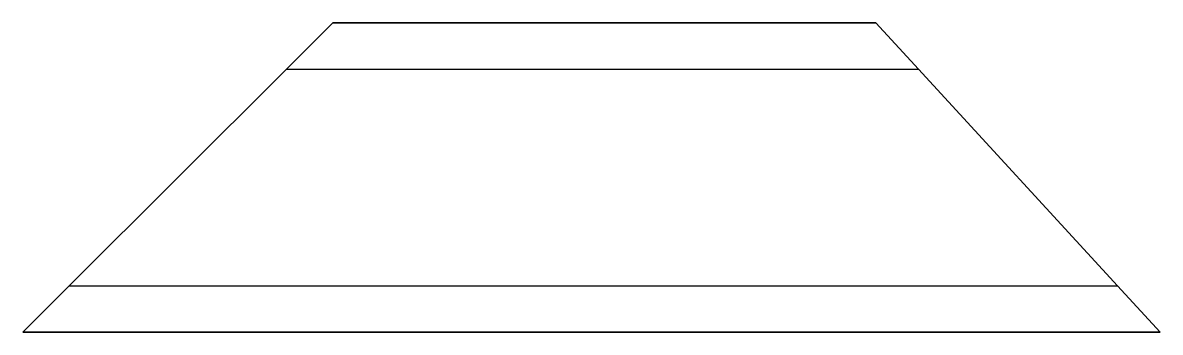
# Model space of a CAD drawing. Header units: millimetres. Extents: x 0 to 110, y 0 to 30.
import ezdxf

# ---------------------------------------------------------------- set-up
doc = ezdxf.new("R2010")
doc.units = ezdxf.units.MM
doc.layers.add('SIMUMAK Visible (ISO)', color=7, linetype='Continuous', lineweight=35)
doc.layers.add('SIMUMAK Visible Narrow (ISO)', color=7, linetype='Continuous', lineweight=25)

# ---------------------------------------------------------------- blocks, each defined once
blk = doc.blocks.new('DIN 30 x 30 x 3 00000008_Sheet_5_2586D')
at = {"layer": 'SIMUMAK Visible (ISO)'}
for p, q in [((-29.5, 10.5), (-25, 15)), ((-25, 15), (27.51, 15)), ((27.51, 15), (31.63, 10.5)), ((-29.5, 10.5), (-50.5, -10.5)), ((50.88, -10.5), (31.63, 10.5)), ((-55, -15), (-50.5, -10.5)), ((50.88, -10.5), (55, -15)), ((-55, -15), (55, -15))]:
    blk.add_line(p, q, dxfattribs=at)
at = {"layer": 'SIMUMAK Visible Narrow (ISO)'}
for p, q in [((-29.5, 10.5), (31.63, 10.5)), ((-50.5, -10.5), (50.88, -10.5))]:
    blk.add_line(p, q, dxfattribs=at)

msp = doc.modelspace()

# ---------------------------------------------------------------- block references
msp.add_blockref('DIN 30 x 30 x 3 00000008_Sheet_5_2586D', (55, 15))

doc.saveas('drawing.dxf')
